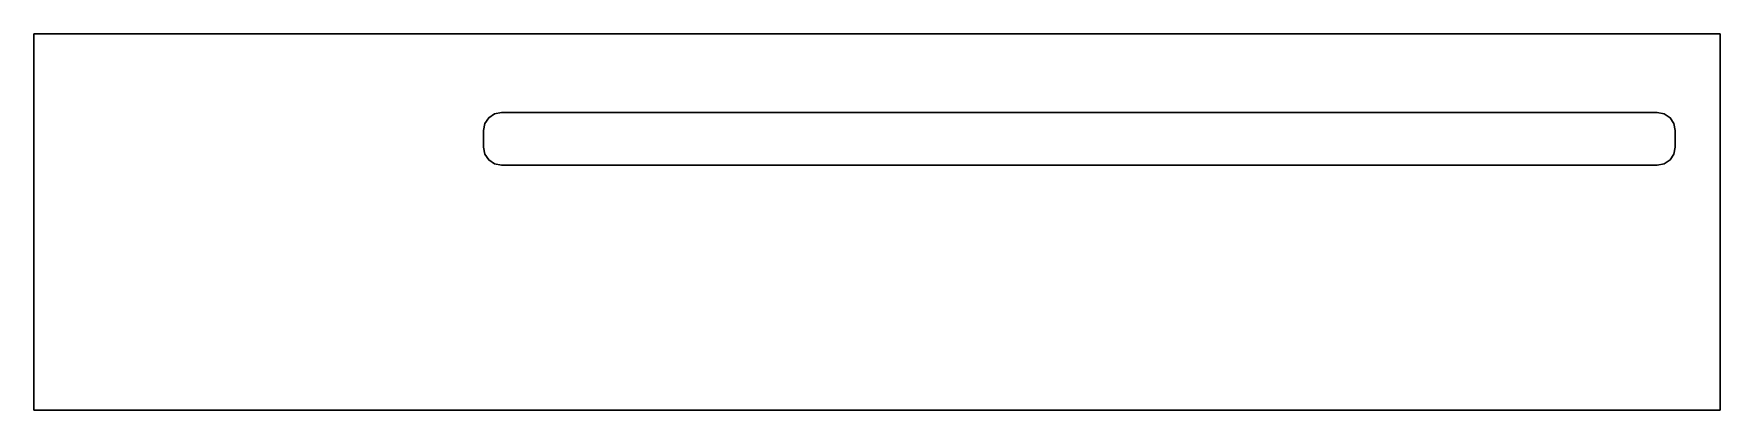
# Model space of a CAD drawing. Header units: inches. Extents: x 0 to 1500, y -335 to 0.
import ezdxf

# ---------------------------------------------------------------- set-up
doc = ezdxf.new("R2010")
doc.units = ezdxf.units.IN
doc.header["$MEASUREMENT"] = 0
doc.layers.add('Painel', color=5, linetype='Continuous')
doc.layers.add('Usinagem', color=2, linetype='Continuous')

msp = doc.modelspace()

# ---------------------------------------------------------------- linework, layer by layer
at = {"layer": 'Painel'}
for points, invisible_edges in [([(400, 0, 30), (0, 0, 30), (0, -335, 30), (400, -335, 30)], 8), ([(400, 0, 30), (401.2, 0, 30), (401.2, -79.9, 30), (400, -86, 30)], 10), ([(401.2, -79.9, 30), (404.7, -74.7, 30), (404.7, 0, 30), (401.2, 0, 30)], 10), ([(404.7, 0, 30), (409.9, 0, 30), (409.9, -71.2, 30), (404.7, -74.7, 30)], 10), ([(409.9, -71.2, 30), (416, -70, 30), (416, 0, 30), (409.9, 0, 30)], 10), ([(416, -70, 30), (416, 0, 30), (1444, 0, 30), (1444, -70, 30)], 5), ([(1450.1, 0, 30), (1444, 0, 30), (1444, -70, 30), (1450.1, -71.2, 30)], 10), ([(1455.3, -74.7, 30), (1450.1, -71.2, 30), (1450.1, 0, 30), (1455.3, 0, 30)], 10), ([(1458.8, 0, 30), (1455.3, 0, 30), (1455.3, -74.7, 30), (1458.8, -79.9, 30)], 10), ([(1460, -86, 30), (1458.8, -79.9, 30), (1458.8, 0, 30), (1460, 0, 30)], 10), ([(1460, 0, 30), (1500, 0, 30), (1500, -335, 30), (1460, -335, 30)], 8), ([(400, -101, 30), (401.2, -107.1, 30), (401.2, -335, 30), (400, -335, 30)], 10), ([(1460, -335, 30), (1458.8, -335, 30), (1458.8, -107.1, 30), (1460, -101, 30)], 10), ([(401.2, -335, 30), (404.7, -335, 30), (404.7, -112.3, 30), (401.2, -107.1, 30)], 10), ([(404.7, -112.3, 30), (409.9, -115.8, 30), (409.9, -335, 30), (404.7, -335, 30)], 10), ([(409.9, -335, 30), (416, -335, 30), (416, -117, 30), (409.9, -115.8, 30)], 10), ([(416, -117, 30), (416, -335, 30), (1444, -335, 30), (1444, -117, 30)], 5), ([(1450.1, -115.8, 30), (1444, -117, 30), (1444, -335, 30), (1450.1, -335, 30)], 10), ([(1455.3, -335, 30), (1450.1, -335, 30), (1450.1, -115.8, 30), (1455.3, -112.3, 30)], 10), ([(1458.8, -107.1, 30), (1455.3, -112.3, 30), (1455.3, -335, 30), (1458.8, -335, 30)], 10)]:
    msp.add_3dface(points, dxfattribs=dict(at, invisible_edges=invisible_edges))
for points in [[(0, 0, 30), (0, 0), (1500, 0), (1500, 0, 30)], [(0, 0, 30), (0, -335, 30), (0, -335), (0, 0)], [(1500, -335, 0), (1500, 0, 0), (0, 0, 0), (0, -335)], [(1500, 0, 30), (1500, 0), (1500, -335), (1500, -335, 30)], [(0, -335, 30), (0, -335), (1500, -335), (1500, -335, 30)]]:
    msp.add_3dface(points, dxfattribs=at)
at = {"layer": 'Usinagem'}
for points, invisible_edges in [([(401.2, -79.9, 17), (404.7, -74.7, 17), (404.7, -74.7, 30), (401.2, -79.9, 30)], 10), ([(404.7, -112.3, 17), (401.2, -107.1, 17), (401.2, -79.9, 17), (404.7, -74.7, 17)], 10), ([(409.9, -71.2, 17), (404.7, -74.7, 17), (404.7, -74.7, 30), (409.9, -71.2, 30)], 10), ([(409.9, -71.2, 17), (404.7, -74.7, 17), (404.7, -112.3, 17), (409.9, -115.8, 17)], 10), ([(416, -70, 17), (409.9, -71.2, 17), (409.9, -71.2, 30), (416, -70, 30)], 10), ([(416, -117, 17), (409.9, -115.8, 17), (409.9, -71.2, 17), (416, -70, 17)], 10), ([(416, -70, 17), (416, -70, 30), (1444, -70, 30), (1444, -70, 17)], 5), ([(1444, -70, 17), (1444, -117, 17), (416, -117, 17), (416, -70, 17)], 5), ([(1450.1, -71.2, 17), (1444, -70, 17), (1444, -70, 30), (1450.1, -71.2, 30)], 10), ([(1444, -70, 17), (1450.1, -71.2, 17), (1450.1, -115.8, 17), (1444, -117, 17)], 10), ([(1455.3, -74.7, 17), (1450.1, -71.2, 17), (1450.1, -71.2, 30), (1455.3, -74.7, 30)], 10), ([(1450.1, -115.8, 17), (1455.3, -112.3, 17), (1455.3, -74.7, 17), (1450.1, -71.2, 17)], 10), ([(1455.3, -74.7, 17), (1458.8, -79.9, 17), (1458.8, -79.9, 30), (1455.3, -74.7, 30)], 10), ([(1455.3, -74.7, 17), (1458.8, -79.9, 17), (1458.8, -107.1, 17), (1455.3, -112.3, 17)], 10), ([(400, -86, 17), (401.2, -79.9, 17), (401.2, -79.9, 30), (400, -86, 30)], 10), ([(401.2, -79.9, 17), (400, -86, 17), (400, -101, 17), (401.2, -107.1, 17)], 10), ([(400, -101, 17), (400, -86, 17), (400, -86, 30), (400, -101, 30)], 10), ([(1458.8, -79.9, 17), (1460, -86, 17), (1460, -86, 30), (1458.8, -79.9, 30)], 10), ([(1458.8, -107.1, 17), (1460, -101, 17), (1460, -86, 17), (1458.8, -79.9, 17)], 10), ([(1460, -101, 30), (1460, -86, 30), (1460, -86, 17), (1460, -101, 17)], 10), ([(400, -101, 30), (401.2, -107.1, 30), (401.2, -107.1, 17), (400, -101, 17)], 10), ([(1458.8, -107.1, 30), (1460, -101, 30), (1460, -101, 17), (1458.8, -107.1, 17)], 10), ([(401.2, -107.1, 30), (404.7, -112.3, 30), (404.7, -112.3, 17), (401.2, -107.1, 17)], 10), ([(409.9, -115.8, 30), (404.7, -112.3, 30), (404.7, -112.3, 17), (409.9, -115.8, 17)], 10), ([(416, -117, 30), (409.9, -115.8, 30), (409.9, -115.8, 17), (416, -117, 17)], 10), ([(1444, -117, 17), (1444, -117, 30), (416, -117, 30), (416, -117, 17)], 5), ([(1450.1, -115.8, 30), (1444, -117, 30), (1444, -117, 17), (1450.1, -115.8, 17)], 10), ([(1455.3, -112.3, 30), (1450.1, -115.8, 30), (1450.1, -115.8, 17), (1455.3, -112.3, 17)], 10), ([(1455.3, -112.3, 30), (1458.8, -107.1, 30), (1458.8, -107.1, 17), (1455.3, -112.3, 17)], 10)]:
    msp.add_3dface(points, dxfattribs=dict(at, invisible_edges=invisible_edges))

doc.saveas('drawing.dxf')
